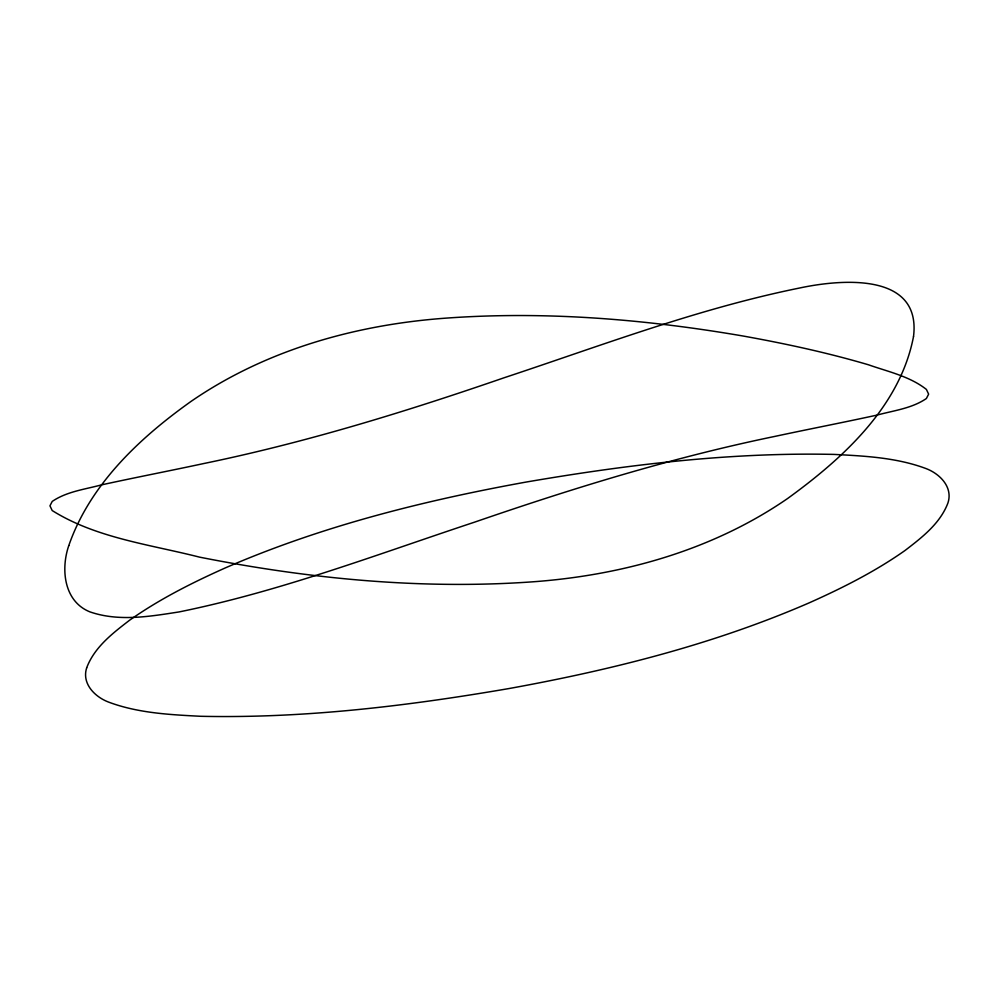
<?xml version="1.0" encoding="UTF-8"?>
<svg xmlns="http://www.w3.org/2000/svg" width="999" height="999" viewBox="0 0 999 999"><rect width="100%" height="100%" fill="white"/><g stroke="black" fill="none" stroke-linecap="round" stroke-linejoin="round"><path stroke-width="1.5" d="M86.676 667.819C81.581 683.603 94.805 696.865 108.529 702.072C137.899 713.099 169.63 714.685 200.637 716.283C304.083 718.531 407.28 706.031 509.065 688.536C611.588 669.942 713.486 644.392 809.277 602.809C842.532 587.961 875.236 571.478 905.069 550.461C921.965 537.462 940.209 523.513 947.976 502.872C953.071 487.087 939.847 473.826 926.123 468.606C896.752 457.592 865.022 456.006 834.015 454.408C730.569 452.147 627.372 464.66 525.586 482.155C423.064 500.749 321.178 526.298 225.374 567.882C192.12 582.729 159.415 599.213 129.583 620.229C112.687 633.229 94.443 647.177 86.676 667.819M68.769 545.654C60.664 569.143 63.824 601.323 89.835 611.838C118.644 621.853 149.7 616.495 179.033 611.937C280.157 591.445 376.898 554.495 474.612 522.14C573.051 488.211 672.752 457.455 774.824 436.413C808.853 429.108 843.031 422.527 877.035 415.097C893.668 410.564 911.837 408.466 926.373 398.526L928.633 394.155L926.398 389.423C909.702 376.273 888.173 371.728 868.506 364.797C827.259 352.647 785.177 343.581 742.869 335.976C645.591 319.293 546.416 311.051 447.789 318.007C357.08 324.325 266.358 349.475 190.909 401.498C139.41 438.136 89.96 484.527 68.769 545.654M913.523 336.488C900.111 406.581 842.931 458.354 787.674 498.464C712.237 550.486 621.503 575.636 530.794 581.955C419.892 589.635 308.354 578.658 199.5 557.13C150 544.505 96.129 538.086 52.185 510.539L49.95 505.806L52.223 501.423C66.758 491.496 84.915 489.385 101.548 484.865C135.552 477.435 169.73 470.854 203.759 463.536C305.831 442.495 405.544 411.75 503.971 377.809C601.685 345.454 698.426 308.516 799.55 288.024C840.284 279.295 921.49 271.79 913.523 336.488"/></g></svg>
